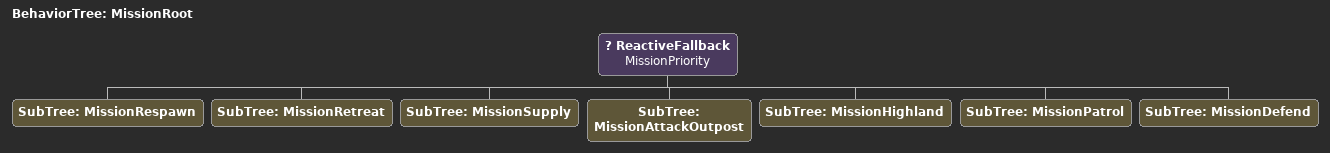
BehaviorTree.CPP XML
<?xml version="1.0"?>
<!--
  任务层优先级（唯一写优先级的地方）。
  进入条件：每 tick；退出条件：-。
  抢占关系：ReactiveFallback 从第一个孩子重扫，低优先级任务被高优先级任务抢占。
  顺序：复活(6) > 撤退(4) > 补给(5) > 进攻(2，敌前哨存活)
        > 高地(敌前哨毁且我前哨活) > 后方巡逻(默认巡逻) > 防守(3，双方前哨皆毁且时间晚)。
-->
<root BTCPP_format="4" main_tree_to_execute="MissionRoot">
  <include path="../skill/goto_named_point.xml"/>
  <include path="../skill/patrol_loop.xml"/>
  <include path="nav/respawn.xml"/>
  <include path="nav/retreat.xml"/>
  <include path="nav/supply.xml"/>
  <include path="nav/attack_outpost.xml"/>
  <include path="nav/highland.xml"/>
  <include path="nav/patrol.xml"/>
  <include path="nav/defend.xml"/>
  <BehaviorTree ID="MissionRoot">
    <ReactiveFallback name="MissionPriority">
      <SubTree ID="MissionRespawn"/>
      <SubTree ID="MissionRetreat"/>
      <SubTree ID="MissionSupply"/>
      <SubTree ID="MissionAttackOutpost"/>
      <SubTree ID="MissionHighland"/>
      <SubTree ID="MissionPatrol"/>
      <SubTree ID="MissionDefend"/>
    </ReactiveFallback>
  </BehaviorTree>
</root>
